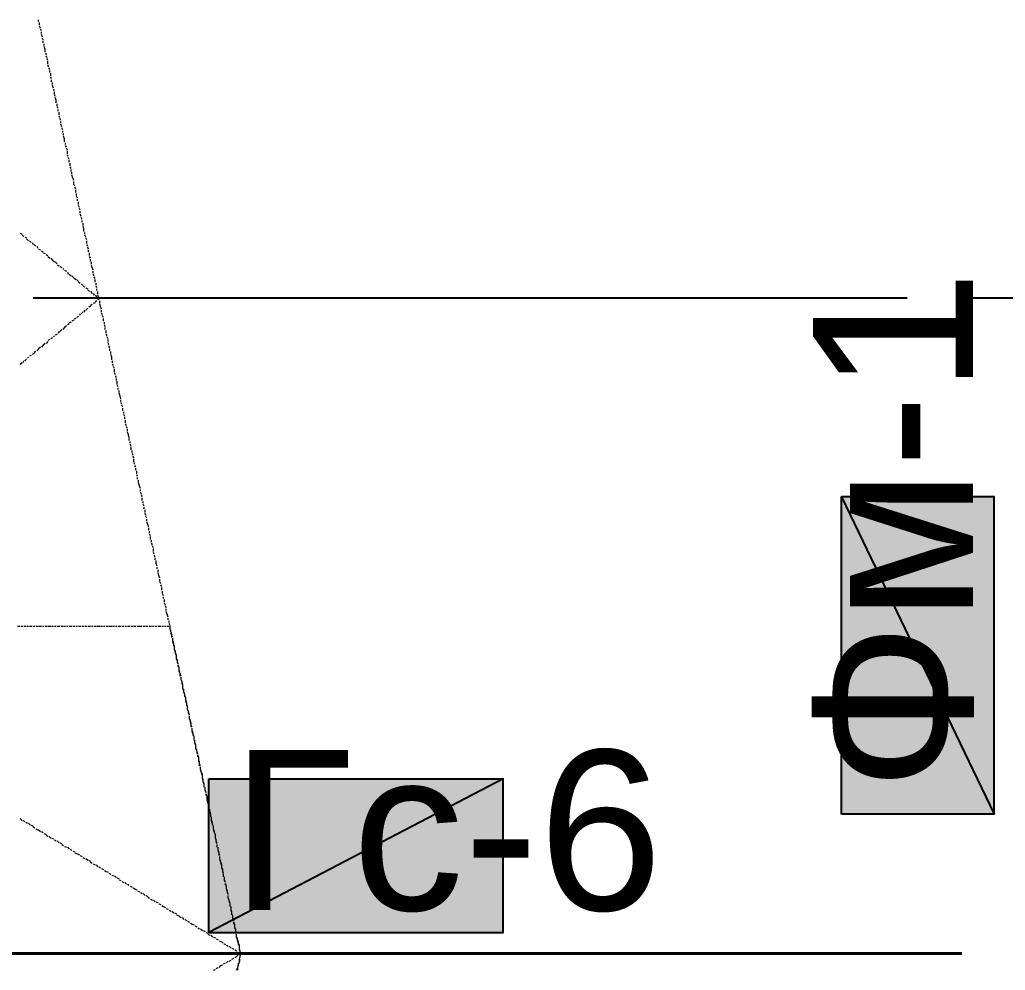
# Model space of a CAD drawing. Extents: x 8 to 21351, y 0 to 420.
# Drawn here: x 15849.2 to 15871.75, y 217.93 to 239.69 of the extents above; entities that cross this region are included whole.
import ezdxf

# ---------------------------------------------------------------- set-up
doc = ezdxf.new("R2010")
doc.units = 0
doc.styles.add('TEYPDFCAD_TEXT', font='arial.ttf')

msp = doc.modelspace()

# ---------------------------------------------------------------- hatches: boundary and pattern name
at = {"true_color": 0xffffff}
h = msp.add_hatch(color=0, dxfattribs=at)
h.paths.add_polyline_path([(15868.002, 221.509), (15868.002, 228.769), (15871.494, 221.509)])
h.paths.add_polyline_path([(15868.002, 228.769), (15871.494, 221.509), (15871.494, 228.769)])
h = msp.add_hatch(color=0, dxfattribs=at)
h.paths.add_polyline_path([(15853.524, 222.313), (15860.255, 222.313), (15853.524, 218.8)])
h.paths.add_polyline_path([(15860.255, 222.313), (15853.524, 218.8), (15860.255, 218.8)])

# ---------------------------------------------------------------- linework, layer by layer
at = {"color": 7, "lineweight": 5}
for p, q in [((15849.629, 239.649), (15849.629, 239.691)), ((15849.65, 239.564), (15849.65, 239.628)), ((15849.671, 239.501), (15849.65, 239.543)), ((15849.693, 239.437), (15849.671, 239.48)), ((15849.693, 239.374), (15849.693, 239.416)), ((15849.714, 239.289), (15849.693, 239.353)), ((15849.735, 239.226), (15849.714, 239.268)), ((15849.735, 239.162), (15849.735, 239.204)), ((15849.756, 239.099), (15849.756, 239.141)), ((15849.777, 239.014), (15849.756, 239.077)), ((15849.777, 238.95), (15849.777, 239.014)), ((15849.798, 238.887), (15849.798, 238.929)), ((15849.82, 238.823), (15849.798, 238.866)), ((15849.841, 238.76), (15849.82, 238.802)), ((15849.841, 238.675), (15849.841, 238.739)), ((15849.862, 238.612), (15849.841, 238.654)), ((15849.883, 238.548), (15849.862, 238.591)), ((15849.883, 238.485), (15849.883, 238.527)), ((15849.904, 238.4), (15849.904, 238.464)), ((15849.925, 238.337), (15849.904, 238.379)), ((15849.925, 238.273), (15849.925, 238.315)), ((15849.947, 238.21), (15849.947, 238.252)), ((15849.968, 238.125), (15849.947, 238.188)), ((15849.989, 238.061), (15849.968, 238.104)), ((15849.989, 237.998), (15849.989, 238.04)), ((15850.01, 237.935), (15849.989, 237.977)), ((15850.031, 237.85), (15850.01, 237.913)), ((15850.031, 237.786), (15850.031, 237.85)), ((15850.052, 237.723), (15850.052, 237.765)), ((15850.074, 237.659), (15850.052, 237.702)), ((15850.074, 237.596), (15850.074, 237.638)), ((15850.095, 237.511), (15850.095, 237.575)), ((15850.116, 237.448), (15850.095, 237.49)), ((15850.137, 237.384), (15850.116, 237.427)), ((15850.137, 237.321), (15850.137, 237.363)), ((15850.158, 237.236), (15850.137, 237.299)), ((15850.179, 237.173), (15850.158, 237.215)), ((15850.179, 237.109), (15850.179, 237.151)), ((15850.201, 237.045), (15850.201, 237.088)), ((15850.222, 236.961), (15850.201, 237.024)), ((15850.222, 236.897), (15850.222, 236.961)), ((15850.243, 236.834), (15850.243, 236.876)), ((15850.264, 236.77), (15850.243, 236.813)), ((15850.285, 236.707), (15850.264, 236.749)), ((15850.285, 236.622), (15850.285, 236.686)), ((15850.306, 236.559), (15850.285, 236.601)), ((15850.328, 236.495), (15850.306, 236.537)), ((15850.328, 236.432), (15850.328, 236.474)), ((15850.349, 236.347), (15850.349, 236.411)), ((15850.37, 236.284), (15850.349, 236.326)), ((15850.37, 236.22), (15850.37, 236.262)), ((15850.391, 236.156), (15850.391, 236.199)), ((15850.412, 236.072), (15850.391, 236.135)), ((15850.433, 236.008), (15850.412, 236.072)), ((15850.433, 235.945), (15850.433, 235.987)), ((15850.455, 235.881), (15850.433, 235.924)), ((15850.476, 235.818), (15850.455, 235.86)), ((15850.476, 235.733), (15850.476, 235.797)), ((15850.497, 235.67), (15850.497, 235.712)), ((15850.518, 235.606), (15850.497, 235.649)), ((15850.518, 235.543), (15850.518, 235.585)), ((15850.539, 235.458), (15850.539, 235.522)), ((15850.56, 235.394), (15850.539, 235.437)), ((15850.582, 235.331), (15850.56, 235.373)), ((15850.582, 235.268), (15850.582, 235.31)), ((15850.603, 235.183), (15850.582, 235.246)), ((15850.624, 235.119), (15850.603, 235.162)), ((15850.624, 235.056), (15850.624, 235.098)), ((15850.645, 234.992), (15850.645, 235.035)), ((15849.206, 234.802), (15849.248, 234.781)), ((15850.666, 234.908), (15850.645, 234.971)), ((15850.666, 234.844), (15850.666, 234.908)), ((15850.687, 234.781), (15850.687, 234.823)), ((15849.248, 234.759), (15849.29, 234.738)), ((15849.312, 234.717), (15849.354, 234.696)), ((15849.354, 234.675), (15849.396, 234.632)), ((15849.417, 234.632), (15849.46, 234.59)), ((15849.481, 234.59), (15849.502, 234.548)), ((15850.709, 234.717), (15850.687, 234.759)), ((15850.73, 234.654), (15850.709, 234.696)), ((15850.73, 234.569), (15850.73, 234.632)), ((15849.523, 234.548), (15849.566, 234.506)), ((15849.587, 234.506), (15849.608, 234.463)), ((15849.629, 234.442), (15849.671, 234.421)), ((15849.693, 234.4), (15849.735, 234.379)), ((15849.735, 234.357), (15849.777, 234.336)), ((15850.751, 234.506), (15850.73, 234.548)), ((15850.772, 234.442), (15850.751, 234.484)), ((15850.772, 234.379), (15850.772, 234.421)), ((15850.793, 234.294), (15850.793, 234.357)), ((15849.798, 234.315), (15849.841, 234.294)), ((15849.841, 234.273), (15849.883, 234.23)), ((15849.904, 234.23), (15849.947, 234.188)), ((15849.947, 234.188), (15849.989, 234.146)), ((15850.01, 234.146), (15850.052, 234.103)), ((15850.814, 234.23), (15850.793, 234.273)), ((15850.814, 234.167), (15850.814, 234.209)), ((15850.836, 234.103), (15850.836, 234.146)), ((15850.052, 234.082), (15850.095, 234.061)), ((15850.116, 234.04), (15850.158, 234.019)), ((15850.179, 233.998), (15850.201, 233.976)), ((15850.222, 233.955), (15850.264, 233.934)), ((15850.285, 233.913), (15850.306, 233.87)), ((15850.857, 234.019), (15850.836, 234.082)), ((15850.878, 233.955), (15850.857, 234.019)), ((15850.878, 233.892), (15850.878, 233.934)), ((15850.328, 233.87), (15850.37, 233.828)), ((15850.391, 233.828), (15850.433, 233.786)), ((15850.433, 233.786), (15850.476, 233.744)), ((15850.497, 233.744), (15850.539, 233.701)), ((15850.539, 233.68), (15850.582, 233.659)), ((15850.899, 233.828), (15850.878, 233.87)), ((15850.92, 233.765), (15850.899, 233.807)), ((15850.92, 233.68), (15850.92, 233.744)), ((15850.941, 233.617), (15850.941, 233.659)), ((15850.603, 233.638), (15850.645, 233.617)), ((15850.645, 233.595), (15850.687, 233.574)), ((15850.709, 233.553), (15850.751, 233.532)), ((15850.751, 233.511), (15850.793, 233.468)), ((15850.814, 233.468), (15850.857, 233.426)), ((15850.878, 233.426), (15850.899, 233.384)), ((15850.963, 233.553), (15850.941, 233.595)), ((15850.963, 233.489), (15850.963, 233.532)), ((15850.984, 233.405), (15850.984, 233.468)), ((15850.92, 233.214), (15850.878, 233.193)), ((15850.92, 233.384), (15850.963, 233.341)), ((15850.963, 233.257), (15850.92, 233.236)), ((15851.005, 233.341), (15850.984, 233.384)), ((15850.984, 233.32), (15851.005, 233.299)), ((15851.005, 233.299), (15850.984, 233.278)), ((15851.005, 233.278), (15851.005, 233.32)), ((15851.026, 233.214), (15851.026, 233.257)), ((15850.645, 233.003), (15850.603, 232.96)), ((15850.687, 233.045), (15850.666, 233.003)), ((15850.751, 233.087), (15850.709, 233.045)), ((15850.814, 233.13), (15850.772, 233.108)), ((15850.857, 233.172), (15850.814, 233.151)), ((15851.047, 233.13), (15851.026, 233.193)), ((15851.068, 233.066), (15851.047, 233.13)), ((15851.068, 233.003), (15851.068, 233.045)), ((15851.09, 232.939), (15851.068, 232.982)), ((15850.37, 232.77), (15850.328, 232.749)), ((15850.433, 232.812), (15850.391, 232.791)), ((15850.476, 232.855), (15850.433, 232.833)), ((15850.539, 232.897), (15850.497, 232.876)), ((15850.582, 232.96), (15850.56, 232.918)), ((15851.111, 232.876), (15851.09, 232.918)), ((15851.111, 232.791), (15851.111, 232.855)), ((15851.132, 232.727), (15851.132, 232.77)), ((15850.095, 232.558), (15850.074, 232.516)), ((15850.158, 232.601), (15850.116, 232.558)), ((15850.222, 232.643), (15850.179, 232.601)), ((15850.264, 232.685), (15850.222, 232.643)), ((15850.328, 232.727), (15850.285, 232.706)), ((15851.153, 232.664), (15851.132, 232.706)), ((15851.153, 232.601), (15851.153, 232.643)), ((15851.174, 232.516), (15851.174, 232.579)), ((15849.841, 232.325), (15849.798, 232.283)), ((15849.883, 232.368), (15849.841, 232.346)), ((15849.947, 232.41), (15849.904, 232.389)), ((15849.989, 232.452), (15849.968, 232.431)), ((15850.052, 232.495), (15850.01, 232.474)), ((15851.195, 232.452), (15851.174, 232.495)), ((15851.217, 232.389), (15851.195, 232.431)), ((15851.217, 232.325), (15851.217, 232.368)), ((15851.238, 232.241), (15851.217, 232.304)), ((15849.566, 232.093), (15849.523, 232.071)), ((15849.629, 232.156), (15849.587, 232.114)), ((15849.671, 232.198), (15849.629, 232.156)), ((15849.735, 232.241), (15849.693, 232.198)), ((15849.777, 232.283), (15849.735, 232.241)), ((15851.259, 232.177), (15851.238, 232.22)), ((15851.259, 232.114), (15851.259, 232.156)), ((15851.28, 232.05), (15851.28, 232.093)), ((15849.29, 231.881), (15849.269, 231.839)), ((15849.354, 231.923), (15849.312, 231.881)), ((15849.396, 231.965), (15849.375, 231.944)), ((15849.46, 232.008), (15849.417, 231.987)), ((15849.523, 232.05), (15849.481, 232.029)), ((15851.301, 231.965), (15851.28, 232.029)), ((15851.301, 231.902), (15851.301, 231.965)), ((15851.322, 231.839), (15851.322, 231.881)), ((15849.248, 231.839), (15849.206, 231.796)), ((15851.344, 231.775), (15851.322, 231.817)), ((15851.365, 231.711), (15851.344, 231.754)), ((15851.365, 231.627), (15851.365, 231.69)), ((15851.386, 231.563), (15851.365, 231.606)), ((15851.407, 231.5), (15851.386, 231.542)), ((15851.407, 231.436), (15851.407, 231.479)), ((15851.428, 231.352), (15851.428, 231.415)), ((15851.449, 231.288), (15851.428, 231.331)), ((15851.449, 231.225), (15851.449, 231.267)), ((15851.471, 231.161), (15851.471, 231.203)), ((15851.492, 231.077), (15851.471, 231.14)), ((15851.513, 231.013), (15851.492, 231.077)), ((15851.513, 230.95), (15851.513, 230.992)), ((15851.534, 230.886), (15851.513, 230.928)), ((15851.555, 230.822), (15851.534, 230.865)), ((15851.555, 230.738), (15851.555, 230.801)), ((15851.576, 230.674), (15851.576, 230.717)), ((15851.598, 230.611), (15851.576, 230.653)), ((15851.598, 230.547), (15851.598, 230.59)), ((15851.619, 230.463), (15851.619, 230.526)), ((15851.64, 230.399), (15851.619, 230.441)), ((15851.661, 230.336), (15851.64, 230.378)), ((15851.661, 230.272), (15851.661, 230.315)), ((15851.682, 230.188), (15851.661, 230.251)), ((15851.703, 230.124), (15851.682, 230.188)), ((15851.703, 230.06), (15851.703, 230.103)), ((15851.725, 229.997), (15851.725, 230.039)), ((15851.746, 229.934), (15851.725, 229.976)), ((15851.746, 229.849), (15851.746, 229.912)), ((15851.767, 229.785), (15851.767, 229.828)), ((15851.788, 229.722), (15851.767, 229.764)), ((15851.809, 229.658), (15851.788, 229.701)), ((15851.809, 229.574), (15851.809, 229.637)), ((15851.83, 229.51), (15851.809, 229.553)), ((15851.852, 229.447), (15851.83, 229.489)), ((15851.852, 229.383), (15851.852, 229.425)), ((15851.873, 229.298), (15851.873, 229.362)), ((15851.894, 229.235), (15851.873, 229.277)), ((15851.894, 229.172), (15851.894, 229.214)), ((15851.915, 229.108), (15851.915, 229.15)), ((15851.936, 229.023), (15851.915, 229.087)), ((15851.957, 228.96), (15851.936, 229.023)), ((15851.957, 228.896), (15851.957, 228.939)), ((15851.979, 228.833), (15851.957, 228.875)), ((15852, 228.769), (15851.979, 228.812)), ((15852, 228.685), (15852, 228.748)), ((15852.021, 228.621), (15852.021, 228.663)), ((15852.042, 228.558), (15852.021, 228.6)), ((15852.042, 228.494), (15852.042, 228.536)), ((15852.063, 228.41), (15852.063, 228.473)), ((15852.084, 228.346), (15852.063, 228.388)), ((15852.106, 228.282), (15852.084, 228.325)), ((15852.106, 228.219), (15852.106, 228.261)), ((15852.127, 228.134), (15852.106, 228.198)), ((15852.148, 228.071), (15852.127, 228.134)), ((15852.148, 228.007), (15852.148, 228.05)), ((15852.169, 227.944), (15852.169, 227.986)), ((15852.19, 227.88), (15852.169, 227.923)), ((15852.19, 227.796), (15852.19, 227.859)), ((15852.211, 227.732), (15852.211, 227.774)), ((15852.233, 227.669), (15852.211, 227.711)), ((15852.254, 227.605), (15852.233, 227.648)), ((15852.254, 227.52), (15852.254, 227.584)), ((15852.275, 227.457), (15852.254, 227.499)), ((15852.296, 227.393), (15852.275, 227.436)), ((15852.296, 227.33), (15852.296, 227.372)), ((15852.317, 227.245), (15852.317, 227.309)), ((15852.338, 227.182), (15852.317, 227.245)), ((15852.338, 227.118), (15852.338, 227.161)), ((15852.36, 227.055), (15852.36, 227.097)), ((15852.381, 226.97), (15852.36, 227.034)), ((15852.402, 226.907), (15852.381, 226.97)), ((15852.402, 226.843), (15852.402, 226.886)), ((15852.423, 226.78), (15852.402, 226.822)), ((15852.444, 226.716), (15852.423, 226.758)), ((15852.444, 226.631), (15852.444, 226.695)), ((15852.465, 226.568), (15852.465, 226.61)), ((15852.487, 226.505), (15852.465, 226.547)), ((15852.487, 226.441), (15852.487, 226.483)), ((15852.508, 226.356), (15852.508, 226.42)), ((15852.529, 226.293), (15852.508, 226.335)), ((15852.55, 226.229), (15852.529, 226.272)), ((15852.55, 226.166), (15852.55, 226.208)), ((15852.571, 226.081), (15852.55, 226.145)), ((15852.592, 226.018), (15852.571, 226.081)), ((15852.592, 225.954), (15852.592, 225.996)), ((15849.142, 225.806), (15849.206, 225.806)), ((15849.227, 225.806), (15849.269, 225.806)), ((15849.29, 225.806), (15849.333, 225.806)), ((15849.354, 225.806), (15849.396, 225.806)), ((15849.417, 225.806), (15849.481, 225.806)), ((15849.502, 225.806), (15849.544, 225.806)), ((15849.566, 225.806), (15849.608, 225.806)), ((15849.629, 225.806), (15849.693, 225.806)), ((15849.714, 225.806), (15849.756, 225.806)), ((15849.777, 225.806), (15849.82, 225.806)), ((15849.841, 225.806), (15849.904, 225.806)), ((15849.925, 225.806), (15849.968, 225.806)), ((15849.989, 225.806), (15850.031, 225.806)), ((15850.052, 225.806), (15850.116, 225.806)), ((15850.137, 225.806), (15850.179, 225.806)), ((15850.201, 225.806), (15850.243, 225.806)), ((15850.264, 225.806), (15850.306, 225.806)), ((15850.328, 225.806), (15850.391, 225.806)), ((15850.412, 225.806), (15850.455, 225.806)), ((15850.476, 225.806), (15850.518, 225.806)), ((15850.539, 225.806), (15850.603, 225.806)), ((15850.624, 225.806), (15850.666, 225.806)), ((15850.687, 225.806), (15850.73, 225.806)), ((15850.751, 225.806), (15850.814, 225.806)), ((15850.836, 225.806), (15850.878, 225.806)), ((15850.899, 225.806), (15850.941, 225.806)), ((15850.963, 225.806), (15851.026, 225.806)), ((15851.047, 225.806), (15851.09, 225.806)), ((15851.111, 225.806), (15851.153, 225.806)), ((15851.174, 225.806), (15851.217, 225.806)), ((15851.238, 225.806), (15851.301, 225.806)), ((15851.322, 225.806), (15851.365, 225.806)), ((15851.386, 225.806), (15851.428, 225.806)), ((15851.449, 225.806), (15851.513, 225.806)), ((15851.534, 225.806), (15851.576, 225.806)), ((15851.598, 225.806), (15851.64, 225.806)), ((15851.661, 225.806), (15851.725, 225.806)), ((15851.746, 225.806), (15851.788, 225.806)), ((15851.809, 225.806), (15851.852, 225.806)), ((15851.873, 225.806), (15851.936, 225.806)), ((15851.936, 225.806), (15852, 225.806)), ((15852.021, 225.806), (15852.063, 225.806)), ((15852.084, 225.806), (15852.127, 225.806)), ((15852.148, 225.806), (15852.211, 225.806)), ((15852.233, 225.806), (15852.275, 225.806)), ((15852.296, 225.806), (15852.338, 225.806)), ((15852.36, 225.806), (15852.423, 225.806)), ((15852.444, 225.806), (15852.487, 225.806)), ((15852.508, 225.806), (15852.55, 225.806)), ((15852.571, 225.806), (15852.635, 225.806)), ((15852.614, 225.891), (15852.614, 225.933)), ((15852.635, 225.827), (15852.614, 225.869)), ((15852.635, 225.743), (15852.635, 225.806)), ((15852.635, 225.764), (15852.635, 225.806)), ((15852.656, 225.7), (15852.635, 225.743)), ((15852.656, 225.679), (15852.656, 225.721)), ((15852.677, 225.637), (15852.656, 225.679)), ((15852.677, 225.615), (15852.656, 225.658)), ((15852.677, 225.552), (15852.677, 225.615)), ((15852.698, 225.552), (15852.677, 225.594)), ((15852.698, 225.467), (15852.698, 225.531)), ((15852.698, 225.488), (15852.698, 225.531)), ((15852.719, 225.425), (15852.698, 225.467)), ((15852.719, 225.404), (15852.698, 225.446)), ((15852.719, 225.361), (15852.719, 225.404)), ((15852.741, 225.34), (15852.719, 225.383)), ((15852.741, 225.277), (15852.741, 225.34)), ((15852.741, 225.277), (15852.741, 225.319)), ((15852.762, 225.213), (15852.741, 225.277)), ((15852.762, 225.192), (15852.762, 225.256)), ((15852.783, 225.129), (15852.762, 225.192)), ((15852.783, 225.15), (15852.762, 225.192)), ((15852.783, 225.086), (15852.783, 225.129)), ((15852.783, 225.065), (15852.783, 225.107)), ((15852.804, 225.023), (15852.783, 225.065)), ((15852.804, 225.002), (15852.804, 225.044)), ((15852.825, 224.938), (15852.804, 225.002)), ((15852.825, 224.938), (15852.804, 224.981)), ((15852.846, 224.853), (15852.825, 224.917)), ((15852.825, 224.875), (15852.825, 224.917)), ((15852.846, 224.811), (15852.846, 224.853)), ((15852.846, 224.79), (15852.846, 224.832)), ((15852.868, 224.748), (15852.846, 224.79)), ((15852.868, 224.726), (15852.846, 224.769)), ((15852.868, 224.663), (15852.868, 224.726)), ((15852.889, 224.663), (15852.868, 224.705)), ((15852.889, 224.578), (15852.889, 224.642)), ((15852.889, 224.6), (15852.889, 224.642)), ((15852.91, 224.536), (15852.889, 224.578)), ((15852.91, 224.515), (15852.91, 224.557)), ((15852.931, 224.472), (15852.91, 224.515)), ((15852.931, 224.451), (15852.91, 224.494)), ((15852.931, 224.388), (15852.931, 224.451)), ((15852.931, 224.388), (15852.931, 224.43)), ((15852.952, 224.324), (15852.931, 224.388)), ((15852.952, 224.303), (15852.952, 224.367)), ((15852.973, 224.24), (15852.952, 224.303)), ((15852.973, 224.261), (15852.952, 224.303)), ((15852.973, 224.197), (15852.973, 224.24)), ((15852.995, 224.176), (15852.973, 224.218)), ((15852.995, 224.134), (15852.995, 224.176)), ((15852.995, 224.113), (15852.995, 224.155)), ((15853.016, 224.049), (15852.995, 224.113)), ((15853.016, 224.028), (15852.995, 224.091)), ((15853.037, 223.964), (15853.016, 224.028)), ((15853.016, 223.986), (15853.016, 224.028)), ((15853.037, 223.922), (15853.037, 223.964)), ((15853.037, 223.901), (15853.037, 223.943)), ((15853.058, 223.859), (15853.037, 223.901)), ((15853.058, 223.838), (15853.058, 223.88)), ((15853.079, 223.774), (15853.058, 223.838)), ((15853.079, 223.774), (15853.058, 223.816)), ((15853.079, 223.689), (15853.079, 223.753)), ((15853.079, 223.71), (15853.079, 223.753)), ((15853.1, 223.647), (15853.079, 223.689)), ((15853.1, 223.626), (15853.1, 223.668)), ((15853.122, 223.583), (15853.1, 223.626)), ((15853.122, 223.562), (15853.1, 223.605)), ((15853.122, 223.499), (15853.122, 223.562)), ((15853.143, 223.499), (15853.122, 223.541)), ((15853.143, 223.414), (15853.143, 223.478)), ((15853.143, 223.435), (15853.143, 223.478)), ((15853.164, 223.372), (15853.143, 223.414)), ((15853.164, 223.351), (15853.143, 223.393)), ((15853.164, 223.308), (15853.164, 223.351)), ((15853.185, 223.287), (15853.164, 223.329)), ((15853.185, 223.224), (15853.185, 223.287)), ((15853.185, 223.224), (15853.185, 223.266)), ((15853.206, 223.16), (15853.185, 223.224)), ((15853.206, 223.139), (15853.206, 223.202)), ((15853.227, 223.076), (15853.206, 223.139)), ((15853.227, 223.097), (15853.206, 223.139)), ((15853.227, 223.033), (15853.227, 223.076)), ((15853.227, 223.012), (15853.227, 223.054)), ((15853.249, 222.97), (15853.227, 223.012)), ((15853.249, 222.948), (15853.249, 222.991)), ((15853.27, 222.885), (15853.249, 222.948)), ((15853.27, 222.885), (15853.249, 222.927)), ((15853.291, 222.8), (15853.27, 222.864)), ((15853.27, 222.821), (15853.27, 222.864)), ((15853.291, 222.758), (15853.291, 222.8)), ((15853.291, 222.737), (15853.291, 222.779)), ((15853.312, 222.695), (15853.291, 222.737)), ((15853.312, 222.673), (15853.291, 222.716)), ((15853.312, 222.61), (15853.312, 222.673)), ((15853.333, 222.61), (15853.312, 222.652)), ((15853.333, 222.525), (15853.333, 222.589)), ((15853.333, 222.546), (15853.333, 222.589)), ((15853.354, 222.483), (15853.333, 222.525)), ((15853.354, 222.462), (15853.333, 222.504)), ((15853.376, 222.419), (15853.354, 222.462)), ((15853.376, 222.398), (15853.354, 222.44)), ((15853.376, 222.335), (15853.376, 222.398)), ((15853.376, 222.335), (15853.376, 222.377)), ((15853.397, 222.271), (15853.376, 222.335)), ((15853.397, 222.25), (15853.397, 222.313)), ((15853.418, 222.186), (15853.397, 222.25)), ((15853.418, 222.208), (15853.397, 222.25)), ((15853.418, 222.144), (15853.418, 222.186)), ((15853.418, 222.123), (15853.418, 222.165)), ((15853.439, 222.081), (15853.439, 222.123)), ((15853.439, 222.06), (15853.439, 222.102)), ((15853.46, 221.996), (15853.439, 222.06)), ((15853.46, 221.996), (15853.439, 222.038)), ((15853.481, 221.911), (15853.46, 221.975)), ((15853.46, 221.933), (15853.46, 221.975)), ((15853.481, 221.869), (15853.481, 221.911)), ((15853.481, 221.848), (15853.481, 221.89)), ((15853.503, 221.805), (15853.481, 221.848)), ((15853.503, 221.784), (15853.481, 221.827)), ((15853.524, 221.721), (15853.503, 221.784)), ((15853.524, 221.721), (15853.503, 221.763)), ((15853.524, 221.636), (15853.524, 221.7)), ((15853.524, 221.657), (15853.524, 221.7)), ((15853.545, 221.594), (15853.524, 221.636)), ((15853.545, 221.573), (15853.545, 221.615)), ((15853.566, 221.53), (15853.545, 221.573)), ((15853.566, 221.509), (15853.545, 221.552)), ((15853.566, 221.446), (15853.566, 221.509)), ((15853.566, 221.446), (15853.566, 221.488)), ((15849.206, 221.403), (15849.248, 221.361)), ((15849.269, 221.361), (15849.312, 221.34)), ((15849.333, 221.319), (15849.375, 221.298)), ((15849.396, 221.298), (15849.439, 221.255)), ((15849.46, 221.255), (15849.502, 221.234)), ((15853.587, 221.382), (15853.587, 221.446)), ((15853.587, 221.361), (15853.587, 221.424)), ((15853.608, 221.319), (15853.587, 221.361)), ((15853.608, 221.298), (15853.587, 221.34)), ((15853.608, 221.255), (15853.608, 221.298)), ((15853.63, 221.234), (15853.608, 221.276)), ((15849.502, 221.213), (15849.544, 221.192)), ((15849.566, 221.17), (15849.608, 221.149)), ((15849.629, 221.149), (15849.671, 221.107)), ((15849.693, 221.107), (15849.735, 221.086)), ((15849.756, 221.065), (15849.798, 221.043)), ((15849.798, 221.022), (15849.841, 221.001)), ((15853.63, 221.17), (15853.63, 221.234)), ((15853.63, 221.17), (15853.63, 221.213)), ((15853.651, 221.107), (15853.63, 221.17)), ((15853.651, 221.086), (15853.63, 221.149)), ((15853.672, 221.022), (15853.651, 221.086)), ((15853.672, 221.043), (15853.651, 221.086)), ((15853.672, 220.98), (15853.672, 221.022)), ((15849.862, 221.001), (15849.904, 220.959)), ((15849.925, 220.959), (15849.968, 220.938)), ((15849.989, 220.917), (15850.031, 220.895)), ((15850.052, 220.895), (15850.095, 220.853)), ((15850.116, 220.853), (15850.158, 220.832)), ((15850.158, 220.811), (15850.201, 220.79)), ((15853.672, 220.959), (15853.672, 221.001)), ((15853.693, 220.917), (15853.672, 220.959)), ((15853.693, 220.895), (15853.693, 220.938)), ((15853.714, 220.832), (15853.693, 220.895)), ((15853.714, 220.832), (15853.693, 220.874)), ((15853.714, 220.747), (15853.714, 220.811)), ((15853.714, 220.768), (15853.714, 220.811)), ((15850.222, 220.768), (15850.264, 220.747)), ((15850.285, 220.747), (15850.328, 220.705)), ((15850.349, 220.705), (15850.391, 220.684)), ((15850.412, 220.662), (15850.455, 220.641)), ((15850.455, 220.62), (15850.518, 220.599)), ((15850.518, 220.599), (15850.56, 220.578)), ((15853.735, 220.705), (15853.735, 220.747)), ((15853.735, 220.684), (15853.735, 220.726)), ((15853.757, 220.641), (15853.735, 220.684)), ((15853.757, 220.62), (15853.735, 220.662)), ((15853.757, 220.557), (15853.757, 220.62)), ((15853.778, 220.557), (15853.757, 220.599)), ((15850.582, 220.557), (15850.624, 220.536)), ((15850.645, 220.514), (15850.687, 220.493)), ((15850.709, 220.493), (15850.751, 220.451)), ((15850.772, 220.451), (15850.814, 220.43)), ((15850.814, 220.409), (15850.857, 220.387)), ((15850.878, 220.366), (15850.92, 220.345)), ((15850.941, 220.345), (15850.984, 220.303)), ((15853.778, 220.472), (15853.778, 220.536)), ((15853.778, 220.493), (15853.778, 220.536)), ((15853.799, 220.43), (15853.778, 220.472)), ((15853.799, 220.409), (15853.778, 220.451)), ((15853.82, 220.366), (15853.799, 220.409)), ((15853.82, 220.345), (15853.799, 220.387)), ((15853.82, 220.281), (15853.82, 220.345)), ((15851.005, 220.303), (15851.047, 220.281)), ((15851.068, 220.26), (15851.111, 220.239)), ((15851.132, 220.218), (15851.174, 220.197)), ((15851.174, 220.197), (15851.217, 220.176)), ((15851.238, 220.155), (15851.28, 220.133)), ((15853.82, 220.281), (15853.82, 220.324)), ((15853.841, 220.218), (15853.82, 220.281)), ((15853.841, 220.197), (15853.841, 220.26)), ((15853.862, 220.133), (15853.841, 220.197)), ((15853.862, 220.155), (15853.841, 220.197)), ((15853.862, 220.091), (15853.862, 220.133)), ((15851.301, 220.112), (15851.344, 220.091)), ((15851.365, 220.091), (15851.407, 220.049)), ((15851.428, 220.049), (15851.471, 220.027)), ((15851.471, 220.006), (15851.513, 219.985)), ((15851.534, 219.964), (15851.576, 219.943)), ((15851.598, 219.943), (15851.64, 219.9)), ((15851.661, 219.9), (15851.703, 219.879)), ((15853.862, 220.07), (15853.862, 220.112)), ((15853.884, 220.027), (15853.884, 220.07)), ((15853.884, 220.006), (15853.884, 220.049)), ((15853.905, 219.943), (15853.884, 220.006)), ((15853.905, 219.943), (15853.884, 219.985)), ((15853.926, 219.858), (15853.905, 219.922)), ((15853.905, 219.879), (15853.905, 219.922)), ((15851.725, 219.858), (15851.767, 219.837)), ((15851.788, 219.816), (15851.83, 219.795)), ((15851.83, 219.795), (15851.873, 219.774)), ((15851.894, 219.752), (15851.936, 219.731)), ((15851.957, 219.71), (15852, 219.689)), ((15852.021, 219.689), (15852.063, 219.647)), ((15853.926, 219.816), (15853.926, 219.858)), ((15853.926, 219.795), (15853.926, 219.837)), ((15853.947, 219.752), (15853.926, 219.795)), ((15853.947, 219.731), (15853.926, 219.774)), ((15853.968, 219.668), (15853.947, 219.731)), ((15853.968, 219.668), (15853.947, 219.71)), ((15852.084, 219.647), (15852.127, 219.625)), ((15852.127, 219.604), (15852.169, 219.583)), ((15852.19, 219.562), (15852.233, 219.541)), ((15852.254, 219.541), (15852.296, 219.498)), ((15852.317, 219.498), (15852.36, 219.477)), ((15852.381, 219.456), (15852.423, 219.435)), ((15853.968, 219.583), (15853.968, 219.647)), ((15853.968, 219.604), (15853.968, 219.647)), ((15853.989, 219.541), (15853.968, 219.583)), ((15853.989, 219.519), (15853.989, 219.562)), ((15854.011, 219.477), (15853.989, 219.519)), ((15854.011, 219.456), (15853.989, 219.498)), ((15854.011, 219.393), (15854.011, 219.456)), ((15852.444, 219.414), (15852.487, 219.393)), ((15852.487, 219.393), (15852.529, 219.371)), ((15852.55, 219.35), (15852.592, 219.329)), ((15852.614, 219.308), (15852.656, 219.287)), ((15852.677, 219.287), (15852.719, 219.244)), ((15852.741, 219.244), (15852.783, 219.223)), ((15854.011, 219.393), (15854.011, 219.435)), ((15854.032, 219.329), (15854.032, 219.393)), ((15854.032, 219.308), (15854.032, 219.371)), ((15854.053, 219.244), (15854.032, 219.308)), ((15854.053, 219.266), (15854.032, 219.308)), ((15854.053, 219.202), (15854.053, 219.244)), ((15854.074, 219.181), (15854.053, 219.223)), ((15852.783, 219.202), (15852.846, 219.181)), ((15852.846, 219.16), (15852.889, 219.138)), ((15852.91, 219.138), (15852.952, 219.096)), ((15852.973, 219.096), (15853.016, 219.075)), ((15853.037, 219.054), (15853.079, 219.033)), ((15853.1, 219.012), (15853.143, 218.99)), ((15854.074, 219.138), (15854.074, 219.181)), ((15854.074, 219.117), (15854.074, 219.16)), ((15854.095, 219.054), (15854.074, 219.117)), ((15854.095, 219.054), (15854.074, 219.096)), ((15854.116, 218.969), (15854.095, 219.033)), ((15854.095, 218.99), (15854.095, 219.033)), ((15853.143, 218.99), (15853.185, 218.969)), ((15853.206, 218.948), (15853.249, 218.927)), ((15853.27, 218.906), (15853.312, 218.884)), ((15853.333, 218.884), (15853.376, 218.842)), ((15853.397, 218.842), (15853.439, 218.821)), ((15853.46, 218.8), (15853.503, 218.779)), ((15854.116, 218.927), (15854.116, 218.969)), ((15854.116, 218.906), (15854.116, 218.948)), ((15854.138, 218.863), (15854.116, 218.906)), ((15854.138, 218.842), (15854.138, 218.884)), ((15854.159, 218.779), (15854.138, 218.842)), ((15854.159, 218.779), (15854.138, 218.821)), ((15853.503, 218.757), (15853.545, 218.736)), ((15853.566, 218.736), (15853.608, 218.694)), ((15853.63, 218.694), (15853.672, 218.673)), ((15853.693, 218.652), (15853.735, 218.631)), ((15853.757, 218.609), (15853.799, 218.588)), ((15853.799, 218.588), (15853.841, 218.567)), ((15853.862, 218.546), (15853.905, 218.525)), ((15854.159, 218.694), (15854.159, 218.757)), ((15854.159, 218.715), (15854.159, 218.757)), ((15854.18, 218.652), (15854.159, 218.694)), ((15854.18, 218.631), (15854.18, 218.673)), ((15854.201, 218.588), (15854.18, 218.631)), ((15854.201, 218.567), (15854.18, 218.609)), ((15854.201, 218.504), (15854.201, 218.567)), ((15854.222, 218.504), (15854.201, 218.546)), ((15853.926, 218.504), (15853.968, 218.482)), ((15853.989, 218.482), (15854.032, 218.44)), ((15854.053, 218.44), (15854.095, 218.419)), ((15854.116, 218.398), (15854.159, 218.376)), ((15854.159, 218.355), (15854.201, 218.334)), ((15854.222, 218.44), (15854.222, 218.504)), ((15854.222, 218.419), (15854.222, 218.482)), ((15854.243, 218.376), (15854.222, 218.419)), ((15854.243, 218.355), (15854.222, 218.398)), ((15854.222, 218.334), (15854.243, 218.313)), ((15854.243, 218.313), (15854.243, 218.355)), ((15854.243, 218.313), (15854.243, 218.334)), ((15849.248, 218.313), (15849.185, 218.313)), ((15849.312, 218.313), (15849.248, 218.313)), ((15849.375, 218.313), (15849.333, 218.313)), ((15849.439, 218.313), (15849.396, 218.313)), ((15849.523, 218.313), (15849.46, 218.313)), ((15849.587, 218.313), (15849.544, 218.313)), ((15849.65, 218.313), (15849.608, 218.313)), ((15849.735, 218.313), (15849.671, 218.313)), ((15849.798, 218.313), (15849.756, 218.313)), ((15849.862, 218.313), (15849.82, 218.313)), ((15849.947, 218.313), (15849.883, 218.313)), ((15850.01, 218.313), (15849.968, 218.313)), ((15850.074, 218.313), (15850.031, 218.313)), ((15850.158, 218.313), (15850.095, 218.313)), ((15850.222, 218.313), (15850.158, 218.313)), ((15850.285, 218.313), (15850.243, 218.313)), ((15850.349, 218.313), (15850.306, 218.313)), ((15850.433, 218.313), (15850.37, 218.313)), ((15850.497, 218.313), (15850.455, 218.313)), ((15850.56, 218.313), (15850.518, 218.313)), ((15850.645, 218.313), (15850.582, 218.313)), ((15850.709, 218.313), (15850.666, 218.313)), ((15850.772, 218.313), (15850.73, 218.313)), ((15850.857, 218.313), (15850.793, 218.313)), ((15850.92, 218.313), (15850.878, 218.313)), ((15850.984, 218.313), (15850.941, 218.313)), ((15851.068, 218.313), (15851.005, 218.313)), ((15851.132, 218.313), (15851.068, 218.313)), ((15851.195, 218.313), (15851.153, 218.313)), ((15851.259, 218.313), (15851.217, 218.313)), ((15851.344, 218.313), (15851.28, 218.313)), ((15851.407, 218.313), (15851.365, 218.313)), ((15851.471, 218.313), (15851.428, 218.313)), ((15851.555, 218.313), (15851.492, 218.313)), ((15851.619, 218.313), (15851.576, 218.313)), ((15851.682, 218.313), (15851.64, 218.313)), ((15851.767, 218.313), (15851.703, 218.313)), ((15851.83, 218.313), (15851.788, 218.313)), ((15851.894, 218.313), (15851.852, 218.313)), ((15851.979, 218.313), (15851.915, 218.313)), ((15852.042, 218.313), (15851.979, 218.313)), ((15852.106, 218.313), (15852.063, 218.313)), ((15852.169, 218.313), (15852.127, 218.313)), ((15852.254, 218.313), (15852.19, 218.313)), ((15852.317, 218.313), (15852.275, 218.313)), ((15852.381, 218.313), (15852.338, 218.313)), ((15852.465, 218.313), (15852.402, 218.313)), ((15852.529, 218.313), (15852.487, 218.313)), ((15852.592, 218.313), (15852.55, 218.313)), ((15852.677, 218.313), (15852.614, 218.313)), ((15852.741, 218.313), (15852.698, 218.313)), ((15852.804, 218.313), (15852.762, 218.313)), ((15852.868, 218.313), (15852.825, 218.313)), ((15852.952, 218.313), (15852.889, 218.313)), ((15853.016, 218.313), (15852.973, 218.313)), ((15853.079, 218.313), (15853.037, 218.313)), ((15853.164, 218.313), (15853.1, 218.313)), ((15853.227, 218.313), (15853.185, 218.313)), ((15853.291, 218.313), (15853.249, 218.313)), ((15853.376, 218.313), (15853.312, 218.313)), ((15853.439, 218.313), (15853.397, 218.313)), ((15853.503, 218.313), (15853.46, 218.313)), ((15853.587, 218.313), (15853.524, 218.313)), ((15853.651, 218.313), (15853.608, 218.313)), ((15853.714, 218.313), (15853.672, 218.313)), ((15853.778, 218.313), (15853.735, 218.313)), ((15853.862, 218.313), (15853.799, 218.313)), ((15853.862, 218.08), (15853.905, 218.101)), ((15853.926, 218.313), (15853.884, 218.313)), ((15853.926, 218.101), (15853.968, 218.144)), ((15853.989, 218.313), (15853.947, 218.313)), ((15853.989, 218.144), (15854.032, 218.165)), ((15854.074, 218.313), (15854.011, 218.313)), ((15854.053, 218.186), (15854.095, 218.207)), ((15854.138, 218.313), (15854.095, 218.313)), ((15854.116, 218.228), (15854.159, 218.25)), ((15854.201, 218.313), (15854.159, 218.313)), ((15854.159, 218.25), (15854.201, 218.292)), ((15854.222, 218.123), (15854.201, 218.08)), ((15854.201, 218.059), (15854.201, 218.101)), ((15854.222, 218.292), (15854.243, 218.313)), ((15854.243, 218.313), (15854.222, 218.313)), ((15854.243, 218.271), (15854.222, 218.207)), ((15854.222, 218.186), (15854.243, 218.25)), ((15854.222, 218.123), (15854.222, 218.186)), ((15854.222, 218.186), (15854.222, 218.144)), ((15854.243, 218.271), (15854.243, 218.313)), ((15854.243, 218.313), (15854.243, 218.271)), ((15853.63, 217.932), (15853.672, 217.953)), ((15853.693, 217.974), (15853.735, 217.995)), ((15853.757, 217.995), (15853.799, 218.038)), ((15853.799, 218.038), (15853.841, 218.059)), ((15854.159, 217.932), (15854.18, 217.974)), ((15854.201, 218.059), (15854.18, 218.017)), ((15854.18, 217.995), (15854.201, 218.038)), ((15854.18, 217.995), (15854.18, 217.932))]:
    msp.add_line(p, q, dxfattribs=at)
at = {"lineweight": 25}
for p, q in [((15869.505, 233.32), (15849.502, 233.32)), ((15872.002, 233.32), (15871.007, 233.32))]:
    msp.add_line(p, q, dxfattribs=at)
at = {"color": 0, "lineweight": 0, "true_color": 0xffffff}
for p, q in [((15871.494, 221.509), (15871.494, 228.769)), ((15853.524, 218.8), (15860.255, 218.8))]:
    msp.add_line(p, q, dxfattribs=at)
at = {"color": 7, "lineweight": 40}
msp.add_line((15870.753, 218.313), (15843.258, 218.313), dxfattribs=at)
at = {"color": 0, "true_color": 0xffffff}
for points in [[(15868.002, 221.509), (15868.002, 228.769), (15871.494, 221.509)], [(15868.002, 228.769), (15871.494, 221.509), (15871.494, 228.769)], [(15853.524, 222.313), (15860.255, 222.313), (15853.524, 218.8)], [(15860.255, 222.313), (15853.524, 218.8), (15860.255, 218.8)]]:
    msp.add_lwpolyline(points, close=True, dxfattribs=at)

# ---------------------------------------------------------------- texts
at = {"color": 7, "style": 'TEYPDFCAD_TEXT'}
msp.add_text('Фм-1', height=3.6618, rotation=90, dxfattribs=at).set_placement((15871.007, 222.017))
msp.add_text('Гс-6', height=3.6618, dxfattribs=at).set_placement((15854.032, 219.308))

doc.saveas('drawing.dxf')
